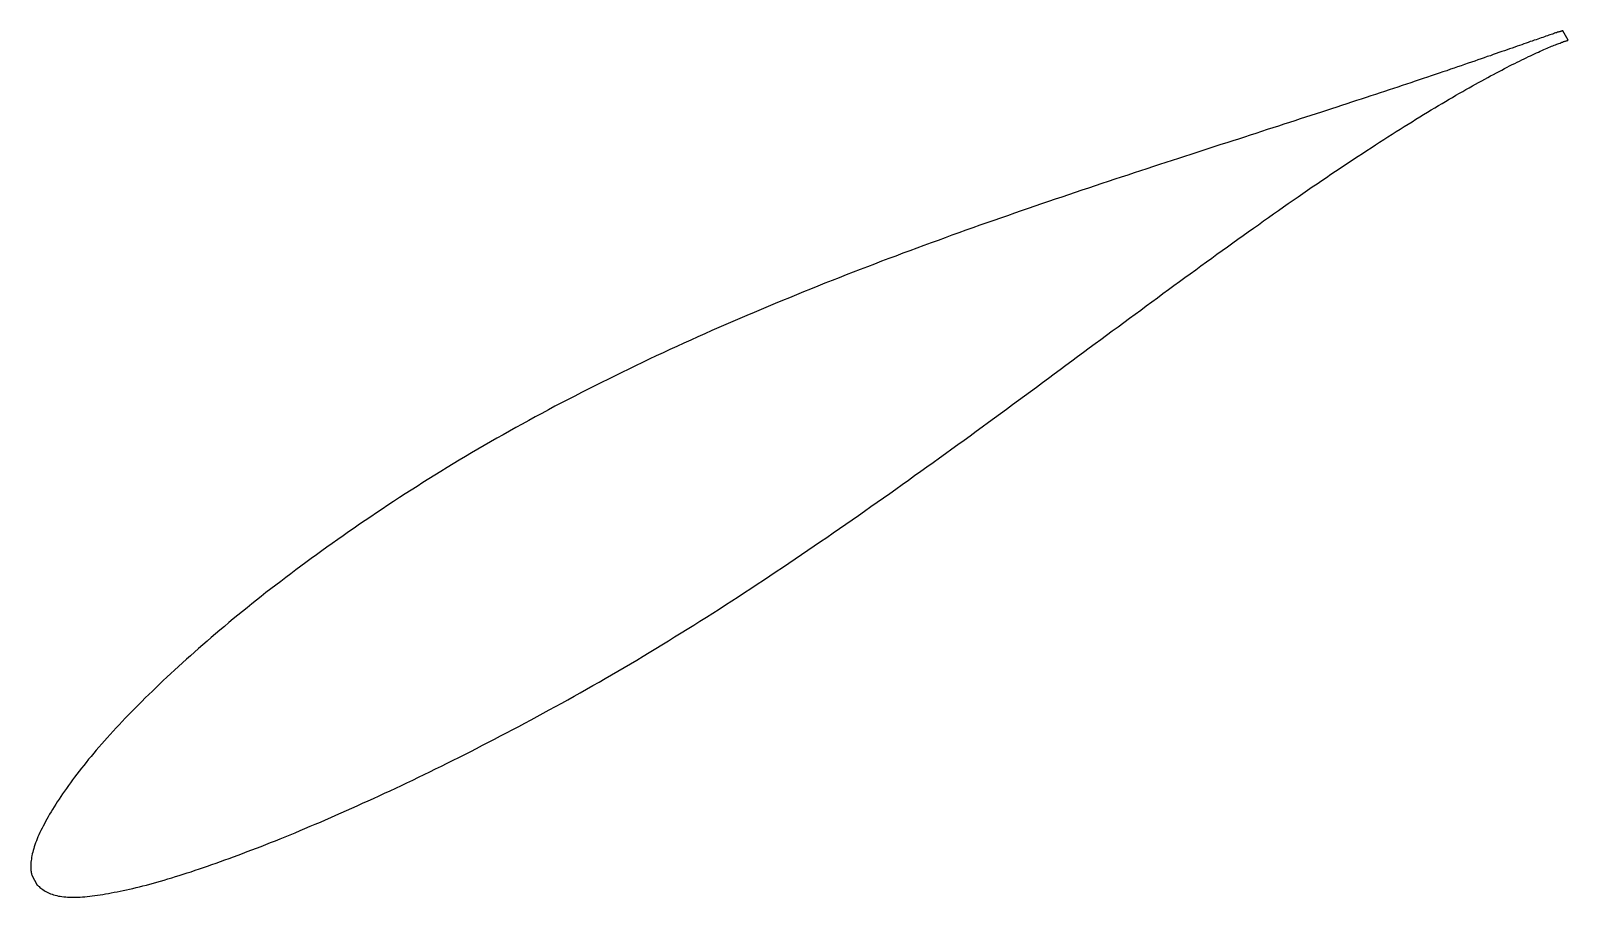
# Model space of a CAD drawing. Header units: metres. Extents: x -41 to 84, y -24 to 47.
import ezdxf

# ---------------------------------------------------------------- set-up
doc = ezdxf.new("R2010")
doc.units = ezdxf.units.M

msp = doc.modelspace()

# ---------------------------------------------------------------- linework, layer by layer
msp.add_lwpolyline([(83.12, 46.57), (83.12, 46.57), (83.11, 46.57), (83.1, 46.56), (83.08, 46.56), (83.06, 46.55), (83.03, 46.54), (82.99, 46.53), (82.95, 46.52), (82.91, 46.51), (82.86, 46.49), (82.8, 46.48), (82.74, 46.46), (82.68, 46.44), (82.6, 46.41), (82.53, 46.39), (82.45, 46.36), (82.36, 46.33), (82.27, 46.3), (82.18, 46.27), (82.07, 46.23), (81.97, 46.2), (81.86, 46.16), (81.74, 46.12), (81.62, 46.08), (81.49, 46.03), (81.36, 45.99), (81.22, 45.94), (81.08, 45.89), (80.94, 45.84), (80.79, 45.79), (80.63, 45.73), (80.47, 45.68), (80.3, 45.62), (80.13, 45.56), (79.95, 45.5), (79.77, 45.43), (79.59, 45.37), (79.4, 45.3), (79.2, 45.23), (79, 45.16), (78.79, 45.09), (78.58, 45.02), (78.37, 44.94), (78.15, 44.87), (77.92, 44.79), (77.69, 44.71), (77.46, 44.63), (77.22, 44.54), (76.97, 44.46), (76.72, 44.37), (76.47, 44.28), (76.21, 44.19), (75.95, 44.1), (75.68, 44.01), (75.41, 43.92), (75.13, 43.82), (74.85, 43.72), (74.56, 43.63), (74.27, 43.53), (73.97, 43.43), (73.67, 43.32), (73.37, 43.22), (73.06, 43.11), (72.74, 43.01), (72.42, 42.9), (72.1, 42.79), (71.77, 42.68), (71.44, 42.57), (71.1, 42.46), (70.76, 42.34), (70.41, 42.23), (70.06, 42.11), (69.71, 41.99), (69.35, 41.87), (68.99, 41.75), (68.62, 41.63), (68.25, 41.51), (67.88, 41.38), (67.5, 41.26), (67.11, 41.13), (66.72, 41.01), (66.33, 40.88), (65.94, 40.75), (65.54, 40.62), (65.13, 40.48), (64.73, 40.35), (64.31, 40.22), (63.9, 40.08), (63.48, 39.94), (63.06, 39.81), (62.63, 39.67), (62.2, 39.53), (61.76, 39.39), (61.33, 39.24), (60.88, 39.1), (60.44, 38.96), (59.99, 38.81), (59.54, 38.66), (59.08, 38.52), (58.62, 38.37), (58.16, 38.22), (57.69, 38.07), (57.22, 37.92), (56.75, 37.76), (56.28, 37.61), (55.8, 37.45), (55.31, 37.3), (54.83, 37.14), (54.34, 36.98), (53.85, 36.82), (53.36, 36.66), (52.86, 36.5), (52.36, 36.34), (51.85, 36.18), (51.35, 36.01), (50.84, 35.85), (50.33, 35.68), (49.82, 35.51), (49.3, 35.34), (48.78, 35.17), (48.26, 35), (47.74, 34.83), (47.21, 34.65), (46.68, 34.48), (46.15, 34.3), (45.62, 34.13), (45.08, 33.95), (44.55, 33.77), (44.01, 33.59), (43.47, 33.41), (42.92, 33.23), (42.38, 33.04), (41.83, 32.86), (41.28, 32.67), (40.73, 32.48), (40.18, 32.29), (39.63, 32.1), (39.07, 31.91), (38.52, 31.72), (37.96, 31.52), (37.4, 31.33), (36.84, 31.13), (36.27, 30.93), (35.71, 30.74), (35.15, 30.53), (34.58, 30.33), (34.01, 30.13), (33.44, 29.93), (32.88, 29.72), (32.31, 29.51), (31.74, 29.31), (31.16, 29.1), (30.59, 28.89), (30.02, 28.67), (29.45, 28.46), (28.87, 28.24), (28.3, 28.03), (27.72, 27.81), (27.15, 27.59), (26.57, 27.37), (25.99, 27.15), (25.42, 26.92), (24.84, 26.7), (24.26, 26.47), (23.69, 26.25), (23.11, 26.02), (22.53, 25.79), (21.95, 25.55), (21.38, 25.32), (20.8, 25.09), (20.22, 24.85), (19.65, 24.61), (19.07, 24.38), (18.5, 24.14), (17.92, 23.89), (17.35, 23.65), (16.77, 23.41), (16.2, 23.16), (15.63, 22.92), (15.06, 22.67), (14.49, 22.42), (13.92, 22.17), (13.35, 21.91), (12.78, 21.66), (12.21, 21.4), (11.64, 21.15), (11.08, 20.89), (10.51, 20.63), (9.95, 20.37), (9.39, 20.11), (8.83, 19.84), (8.27, 19.58), (7.71, 19.31), (7.16, 19.04), (6.6, 18.77), (6.05, 18.5), (5.5, 18.23), (4.95, 17.96), (4.4, 17.68), (3.85, 17.41), (3.31, 17.13), (2.77, 16.85), (2.23, 16.57), (1.69, 16.29), (1.15, 16.01), (0.62, 15.72), (0.08, 15.44), (-0.45, 15.15), (-0.97, 14.86), (-1.5, 14.57), (-2.02, 14.28), (-2.55, 13.99), (-3.06, 13.7), (-3.58, 13.41), (-4.09, 13.11), (-4.61, 12.82), (-5.12, 12.52), (-5.62, 12.22), (-6.13, 11.92), (-6.63, 11.62), (-7.13, 11.32), (-7.62, 11.02), (-8.12, 10.72), (-8.61, 10.41), (-9.1, 10.11), (-9.58, 9.8), (-10.06, 9.5), (-10.54, 9.19), (-11.02, 8.89), (-11.49, 8.58), (-11.96, 8.27), (-12.43, 7.96), (-12.9, 7.65), (-13.36, 7.34), (-13.82, 7.03), (-14.27, 6.73), (-14.73, 6.42), (-15.18, 6.1), (-15.62, 5.79), (-16.07, 5.48), (-16.51, 5.17), (-16.95, 4.86), (-17.38, 4.55), (-17.81, 4.24), (-18.24, 3.93), (-18.66, 3.62), (-19.09, 3.31), (-19.5, 3), (-19.92, 2.7), (-20.33, 2.39), (-20.74, 2.08), (-21.14, 1.77), (-21.54, 1.46), (-21.94, 1.15), (-22.34, 0.85), (-22.73, 0.54), (-23.12, 0.23), (-23.5, -0.07), (-23.88, -0.38), (-24.26, -0.68), (-24.63, -0.99), (-25, -1.29), (-25.36, -1.59), (-25.72, -1.89), (-26.08, -2.2), (-26.44, -2.5), (-26.79, -2.8), (-27.13, -3.09), (-27.48, -3.39), (-27.82, -3.69), (-28.15, -3.98), (-28.48, -4.28), (-28.81, -4.57), (-29.14, -4.86), (-29.46, -5.16), (-29.77, -5.45), (-30.08, -5.74), (-30.39, -6.02), (-30.7, -6.31), (-31, -6.59), (-31.29, -6.88), (-31.58, -7.16), (-31.87, -7.44), (-32.16, -7.72), (-32.44, -8), (-32.71, -8.27), (-32.98, -8.55), (-33.25, -8.82), (-33.52, -9.09), (-33.78, -9.36), (-34.03, -9.63), (-34.28, -9.9), (-34.53, -10.16), (-34.77, -10.43), (-35.01, -10.69), (-35.25, -10.95), (-35.48, -11.21), (-35.7, -11.46), (-35.92, -11.72), (-36.14, -11.97), (-36.35, -12.22), (-36.56, -12.47), (-36.77, -12.71), (-36.97, -12.96), (-37.16, -13.2), (-37.35, -13.44), (-37.54, -13.68), (-37.72, -13.92), (-37.9, -14.15), (-38.08, -14.38), (-38.24, -14.61), (-38.41, -14.84), (-38.57, -15.07), (-38.73, -15.29), (-38.88, -15.51), (-39.02, -15.73), (-39.17, -15.95), (-39.31, -16.16), (-39.44, -16.37), (-39.57, -16.58), (-39.7, -16.78), (-39.82, -16.98), (-39.94, -17.18), (-40.05, -17.38), (-40.16, -17.57), (-40.26, -17.76), (-40.36, -17.95), (-40.46, -18.14), (-40.55, -18.32), (-40.64, -18.49), (-40.72, -18.67), (-40.8, -18.84), (-40.88, -19.01), (-40.95, -19.18), (-41.01, -19.34), (-41.07, -19.5), (-41.13, -19.66), (-41.18, -19.82), (-41.23, -19.97), (-41.27, -20.12), (-41.31, -20.26), (-41.35, -20.41), (-41.38, -20.55), (-41.4, -20.68), (-41.42, -20.82), (-41.44, -20.95), (-41.45, -21.07), (-41.46, -21.2), (-41.47, -21.32), (-41.47, -21.43), (-41.47, -21.54), (-41.46, -21.65), (-41.45, -21.75), (-41.44, -21.84), (-41.43, -21.92), (-41.41, -22), (-41.4, -22.06), (-41.39, -22.11), (-41.38, -22.14), (-40.94, -22.94), (-40.94, -22.94), (-40.92, -22.96), (-40.89, -22.98), (-40.85, -23.02), (-40.79, -23.07), (-40.73, -23.13), (-40.65, -23.19), (-40.57, -23.25), (-40.48, -23.31), (-40.39, -23.38), (-40.29, -23.44), (-40.19, -23.49), (-40.08, -23.55), (-39.97, -23.6), (-39.85, -23.64), (-39.73, -23.69), (-39.61, -23.73), (-39.48, -23.77), (-39.35, -23.8), (-39.21, -23.83), (-39.07, -23.85), (-38.93, -23.87), (-38.78, -23.89), (-38.62, -23.91), (-38.47, -23.92), (-38.31, -23.93), (-38.14, -23.93), (-37.97, -23.93), (-37.8, -23.93), (-37.62, -23.92), (-37.44, -23.92), (-37.25, -23.9), (-37.06, -23.89), (-36.87, -23.87), (-36.67, -23.85), (-36.47, -23.82), (-36.26, -23.8), (-36.05, -23.77), (-35.83, -23.73), (-35.61, -23.7), (-35.39, -23.66), (-35.16, -23.62), (-34.92, -23.58), (-34.68, -23.53), (-34.44, -23.49), (-34.2, -23.44), (-33.95, -23.38), (-33.69, -23.33), (-33.43, -23.27), (-33.17, -23.21), (-32.9, -23.14), (-32.63, -23.08), (-32.35, -23.01), (-32.07, -22.94), (-31.79, -22.86), (-31.5, -22.78), (-31.21, -22.7), (-30.92, -22.62), (-30.62, -22.53), (-30.32, -22.44), (-30.01, -22.35), (-29.7, -22.25), (-29.39, -22.16), (-29.07, -22.06), (-28.75, -21.95), (-28.42, -21.85), (-28.09, -21.74), (-27.76, -21.63), (-27.43, -21.51), (-27.09, -21.39), (-26.74, -21.27), (-26.4, -21.15), (-26.05, -21.03), (-25.69, -20.9), (-25.33, -20.77), (-24.97, -20.64), (-24.61, -20.5), (-24.24, -20.36), (-23.87, -20.22), (-23.5, -20.08), (-23.12, -19.93), (-22.74, -19.79), (-22.35, -19.64), (-21.96, -19.48), (-21.57, -19.33), (-21.18, -19.17), (-20.78, -19.01), (-20.38, -18.84), (-19.98, -18.68), (-19.57, -18.51), (-19.17, -18.34), (-18.75, -18.16), (-18.34, -17.99), (-17.92, -17.81), (-17.5, -17.63), (-17.08, -17.45), (-16.65, -17.26), (-16.22, -17.07), (-15.79, -16.88), (-15.35, -16.69), (-14.92, -16.49), (-14.48, -16.29), (-14.04, -16.09), (-13.59, -15.89), (-13.15, -15.68), (-12.7, -15.47), (-12.24, -15.26), (-11.79, -15.05), (-11.33, -14.83), (-10.88, -14.62), (-10.41, -14.4), (-9.95, -14.17), (-9.49, -13.95), (-9.02, -13.72), (-8.55, -13.49), (-8.08, -13.26), (-7.61, -13.02), (-7.13, -12.79), (-6.65, -12.55), (-6.17, -12.31), (-5.69, -12.06), (-5.21, -11.82), (-4.73, -11.57), (-4.24, -11.32), (-3.75, -11.06), (-3.26, -10.81), (-2.77, -10.55), (-2.28, -10.29), (-1.78, -10.03), (-1.29, -9.77), (-0.79, -9.5), (-0.3, -9.23), (0.2, -8.96), (0.7, -8.69), (1.21, -8.41), (1.71, -8.14), (2.21, -7.86), (2.72, -7.57), (3.22, -7.29), (3.73, -7), (4.24, -6.71), (4.74, -6.42), (5.25, -6.13), (5.76, -5.83), (6.27, -5.53), (6.78, -5.23), (7.3, -4.93), (7.81, -4.63), (8.32, -4.32), (8.83, -4.01), (9.35, -3.7), (9.86, -3.39), (10.38, -3.07), (10.89, -2.75), (11.41, -2.43), (11.92, -2.11), (12.44, -1.79), (12.95, -1.47), (13.47, -1.14), (13.99, -0.81), (14.5, -0.48), (15.02, -0.15), (15.53, 0.18), (16.05, 0.52), (16.57, 0.85), (17.08, 1.19), (17.6, 1.53), (18.12, 1.87), (18.63, 2.22), (19.15, 2.56), (19.66, 2.9), (20.18, 3.25), (20.69, 3.6), (21.21, 3.95), (21.72, 4.3), (22.24, 4.65), (22.75, 5), (23.27, 5.35), (23.78, 5.71), (24.29, 6.06), (24.8, 6.42), (25.32, 6.77), (25.83, 7.13), (26.34, 7.49), (26.85, 7.85), (27.36, 8.2), (27.87, 8.56), (28.38, 8.92), (28.88, 9.28), (29.39, 9.64), (29.9, 10.01), (30.4, 10.37), (30.91, 10.73), (31.41, 11.09), (31.91, 11.45), (32.42, 11.81), (32.92, 12.18), (33.42, 12.54), (33.92, 12.9), (34.42, 13.26), (34.91, 13.62), (35.41, 13.98), (35.9, 14.35), (36.4, 14.71), (36.89, 15.07), (37.38, 15.43), (37.87, 15.79), (38.36, 16.15), (38.85, 16.51), (39.34, 16.87), (39.83, 17.22), (40.31, 17.58), (40.79, 17.94), (41.28, 18.29), (41.76, 18.65), (42.24, 19), (42.71, 19.36), (43.19, 19.71), (43.66, 20.06), (44.14, 20.41), (44.61, 20.76), (45.08, 21.11), (45.55, 21.45), (46.02, 21.8), (46.48, 22.14), (46.95, 22.49), (47.41, 22.83), (47.87, 23.17), (48.33, 23.51), (48.79, 23.84), (49.24, 24.18), (49.7, 24.51), (50.15, 24.85), (50.6, 25.18), (51.05, 25.51), (51.49, 25.83), (51.94, 26.16), (52.38, 26.48), (52.82, 26.8), (53.26, 27.12), (53.69, 27.44), (54.13, 27.76), (54.56, 28.07), (54.99, 28.38), (55.42, 28.69), (55.85, 29), (56.27, 29.3), (56.69, 29.61), (57.11, 29.91), (57.53, 30.21), (57.95, 30.5), (58.36, 30.79), (58.77, 31.09), (59.18, 31.38), (59.58, 31.66), (59.99, 31.94), (60.39, 32.23), (60.79, 32.5), (61.18, 32.78), (61.58, 33.05), (61.97, 33.32), (62.36, 33.59), (62.74, 33.86), (63.13, 34.12), (63.51, 34.38), (63.89, 34.64), (64.26, 34.89), (64.64, 35.14), (65.01, 35.39), (65.37, 35.64), (65.74, 35.88), (66.1, 36.12), (66.46, 36.36), (66.82, 36.59), (67.17, 36.82), (67.52, 37.05), (67.87, 37.28), (68.21, 37.5), (68.55, 37.72), (68.89, 37.94), (69.23, 38.15), (69.56, 38.36), (69.89, 38.57), (70.21, 38.77), (70.53, 38.97), (70.85, 39.17), (71.17, 39.37), (71.48, 39.56), (71.79, 39.75), (72.1, 39.94), (72.4, 40.12), (72.7, 40.3), (73, 40.48), (73.29, 40.65), (73.58, 40.82), (73.86, 40.99), (74.15, 41.15), (74.42, 41.32), (74.7, 41.48), (74.97, 41.63), (75.24, 41.78), (75.5, 41.93), (75.76, 42.08), (76.02, 42.22), (76.27, 42.36), (76.52, 42.5), (76.76, 42.63), (77.01, 42.76), (77.24, 42.89), (77.48, 43.02), (77.71, 43.14), (77.93, 43.26), (78.15, 43.37), (78.37, 43.49), (78.58, 43.6), (78.79, 43.7), (79, 43.81), (79.2, 43.91), (79.4, 44.01), (79.59, 44.1), (79.78, 44.2), (79.96, 44.28), (80.14, 44.37), (80.32, 44.46), (80.49, 44.54), (80.66, 44.62), (80.82, 44.69), (80.98, 44.76), (81.13, 44.83), (81.28, 44.9), (81.42, 44.97), (81.56, 45.03), (81.7, 45.09), (81.83, 45.14), (81.96, 45.2), (82.08, 45.25), (82.2, 45.3), (82.31, 45.35), (82.42, 45.39), (82.52, 45.43), (82.62, 45.47), (82.71, 45.51), (82.8, 45.54), (82.89, 45.57), (82.97, 45.6), (83.04, 45.63), (83.11, 45.65), (83.17, 45.68), (83.23, 45.7), (83.29, 45.71), (83.34, 45.73), (83.38, 45.75), (83.42, 45.76), (83.46, 45.77), (83.49, 45.78), (83.51, 45.78), (83.53, 45.79), (83.54, 45.79), (83.55, 45.79), (83.56, 45.79)], close=True)

doc.saveas('drawing.dxf')
